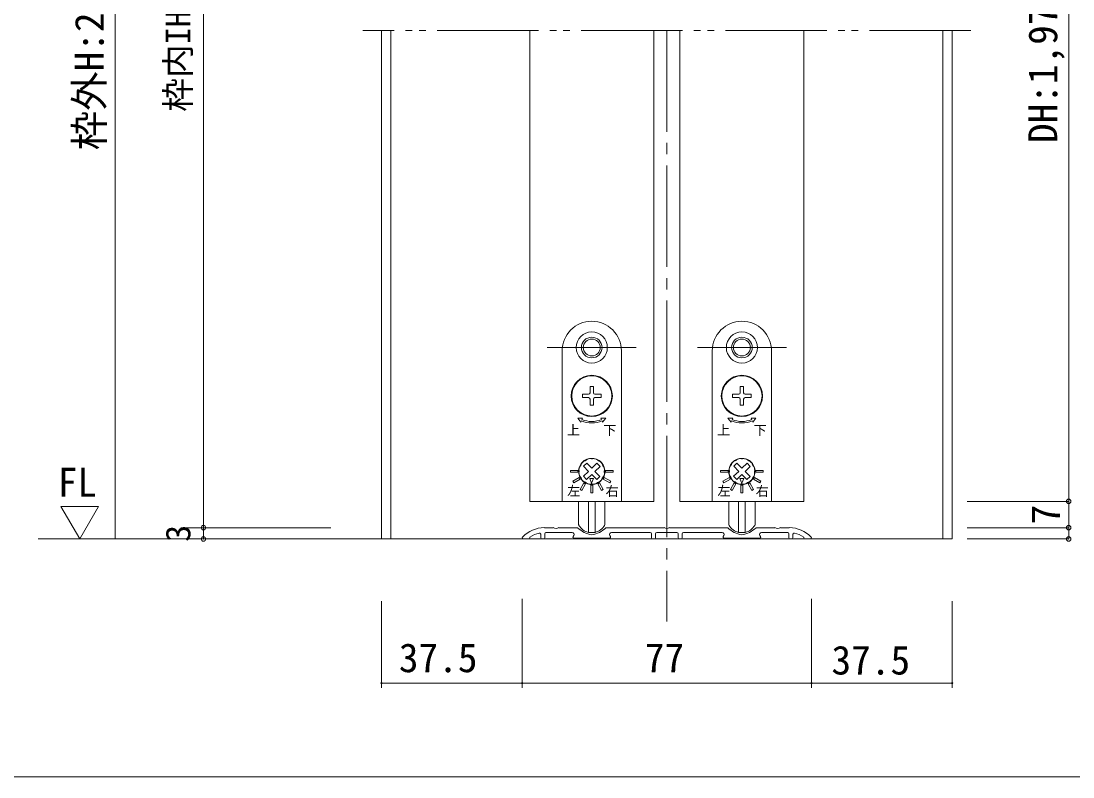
# Model space of a CAD drawing. Units: millimetres on the paper, enlarged 10 times, with parts at other scales. Extents: x -2000 to 2000, y -1385 to 1385.
# Drawn here: x -1405 to -471, y -68 to 604 of the extents above; entities that cross this region are included whole.
import ezdxf
from ezdxf.enums import TextEntityAlignment as Align

# ---------------------------------------------------------------- set-up
doc = ezdxf.new("R2010")
doc.units = ezdxf.units.MM
doc.header["$LTSCALE"] = 10
doc.header["$PDMODE"] = 32
doc.header["$PDSIZE"] = 4
for name, pattern in [('CHAIN2', [12, 9, -1, 1, -1]), ('DOUBLE_CHAIN2', [12.8, 9, -1, 0.6, -0.6, 0.6, -1]), ('USER1', [19.05, 12.7, -6.35])]:
    doc.linetypes.add(name, pattern=pattern)
for name, color, linetype, lineweight in [('1-0_H-SYM', 7, 'Continuous', 20), ('1-1_0', 7, 'Continuous', 20), ('2-0_18', 7, 'Continuous', 18)]:
    doc.layers.add(name, color=color, linetype=linetype, lineweight=lineweight)
doc.styles.add('ＭＳ ゴシック', font='')
doc.styles.get('ＭＳ ゴシック').set_extended_font_data('MS Gothic')

msp = doc.modelspace()

# ---------------------------------------------------------------- linework, layer by layer
at = {"layer": '1-0_H-SYM'}
msp.add_line((380, -67.5), (-1950, -67.5), dxfattribs=at)
msp.add_line((380, -67.5), (-1950, -67.5), dxfattribs=at)
msp.add_lwpolyline([(380, -67.5), (-1950, -67.5), (-1950, 1335)], dxfattribs=at)
msp.add_lwpolyline([(380, -67.5), (-1950, -67.5), (-1950, 1335)], dxfattribs=at)
at = {"layer": '1-1_0'}
msp.add_lwpolyline([(380, -67.5), (-1950, -67.5), (-1950, 1335)], dxfattribs=at)
at = {"layer": '2-0_18', "color": 4, "lineweight": 9}
for p, q in [((-1321.53, 1087.75), (-1321.53, 143.93)), ((-1243.19, 967.75), (-1243.19, 153.93)), ((-1369.71, 172.62), (-1353.01, 143.93)), ((-1336.52, 172.62), (-1369.71, 172.62)), ((-1353.01, 143.93), (-1336.52, 172.62)), ((-474.97, 177.27), (-565.11, 177.27)), ((-474.97, 177.27), (-474.97, 143.93)), ((-1263.19, 153.93), (-1130.11, 153.93)), ((-1243.19, 153.93), (-1243.19, 143.93)), ((-474.97, 153.93), (-565.11, 153.93)), ((-1085.11, 143.93), (-1389.86, 143.93)), ((-1263.19, 143.93), (-1130.11, 143.93)), ((-474.97, 143.93), (-565.11, 143.93))]:
    msp.add_line(p, q, dxfattribs=at)
at = {"layer": '2-0_18', "linetype": 'DOUBLE_CHAIN2', "lineweight": 20}
msp.add_line((-561.78, 595.6), (-1101.78, 595.6), dxfattribs=at)
at = {"layer": '2-0_18', "lineweight": 20}
for p, q in [((-1085.11, 595.6), (-1085.11, 143.93)), ((-1076.78, 595.6), (-1076.78, 143.93)), ((-953.44, 595.6), (-953.44, 177.27)), ((-843.44, 595.6), (-843.44, 177.27)), ((-820.11, 595.6), (-820.11, 177.27)), ((-710.11, 595.6), (-710.11, 177.27)), ((-586.78, 595.6), (-586.78, 143.93)), ((-578.44, 595.6), (-578.44, 143.93)), ((-953.44, 177.27), (-843.44, 177.27)), ((-820.11, 177.27), (-710.11, 177.27)), ((-578.45, 143.93), (-1085.11, 143.93)), ((-703.44, 143.93), (-578.44, 143.93)), ((-1085.11, 88.51), (-1085.11, 11.62)), ((-960.11, 90.6), (-960.11, 11.62)), ((-703.44, 90.6), (-703.44, 11.62)), ((-578.44, 88.51), (-578.44, 11.62)), ((-1085.11, 15.79), (-960.11, 15.79)), ((-960.11, 15.79), (-703.44, 15.79)), ((-703.44, 15.79), (-578.44, 15.79))]:
    msp.add_line(p, q, dxfattribs=at)
at = {"layer": '2-0_18', "color": 4, "linetype": 'CHAIN2', "lineweight": 9}
msp.add_line((-831.78, 595.6), (-831.78, 70.6), dxfattribs=at)
at = {"layer": '2-0_18', "color": 2, "linetype": 'USER1'}
for p, q in [((-937.94, 313.93), (-858.94, 313.93)), ((-804.61, 313.93), (-725.61, 313.93))]:
    msp.add_line(p, q, dxfattribs=at)
at = {"layer": '2-0_18'}
for p, q in [((-924.78, 310.93), (-924.78, 177.27)), ((-872.11, 177.27), (-872.11, 310.93)), ((-791.44, 310.93), (-791.44, 177.27)), ((-738.78, 177.27), (-738.78, 310.93)), ((-896.94, 279.27), (-899.94, 279.27)), ((-899.94, 273.77), (-899.94, 279.27)), ((-896.94, 273.77), (-896.94, 279.27)), ((-890.11, 272.43), (-895.61, 272.43)), ((-890.11, 272.43), (-890.11, 269.43)), ((-763.61, 279.27), (-766.61, 279.27)), ((-766.61, 273.77), (-766.61, 279.27)), ((-763.61, 273.77), (-763.61, 279.27)), ((-756.78, 272.43), (-762.28, 272.43)), ((-756.78, 272.43), (-756.78, 269.43)), ((-901.28, 269.43), (-906.78, 269.43)), ((-899.94, 262.6), (-899.94, 268.1)), ((-896.94, 262.6), (-899.94, 262.6)), ((-896.94, 262.6), (-896.94, 268.1)), ((-890.11, 269.43), (-895.61, 269.43)), ((-767.94, 269.43), (-773.44, 269.43)), ((-766.61, 262.6), (-766.61, 268.1)), ((-763.61, 262.6), (-766.61, 262.6)), ((-763.61, 262.6), (-763.61, 268.1)), ((-756.78, 269.43), (-762.28, 269.43)), ((-901.27, 203.97), (-905.69, 208.5)), ((-898.41, 206.76), (-893.88, 211.18)), ((-767.94, 203.97), (-772.36, 208.5)), ((-765.07, 206.76), (-760.54, 211.18)), ((-905.8, 199.54), (-901.27, 203.97)), ((-903.01, 196.68), (-905.8, 199.54)), ((-903.01, 196.68), (-898.48, 201.1)), ((-894.05, 196.57), (-898.48, 201.1)), ((-891.19, 199.36), (-894.05, 196.57)), ((-772.47, 199.54), (-767.94, 203.97)), ((-769.68, 196.68), (-772.47, 199.54)), ((-769.68, 196.68), (-765.14, 201.1)), ((-760.72, 196.57), (-765.14, 201.1)), ((-757.86, 199.36), (-760.72, 196.57)), ((-924.78, 177.27), (-872.11, 177.27)), ((-910.11, 156.82), (-910.11, 177.27)), ((-901.36, 177.27), (-901.36, 149.75)), ((-895.53, 177.27), (-895.53, 149.75)), ((-886.78, 177.27), (-886.78, 156.82)), ((-791.44, 177.27), (-738.78, 177.27)), ((-776.78, 156.82), (-776.78, 177.27)), ((-768.03, 177.27), (-768.03, 149.75)), ((-762.19, 177.27), (-762.19, 149.75)), ((-753.44, 177.27), (-753.44, 156.82)), ((-940.49, 153.93), (-932.61, 153.93)), ((-939.11, 149.6), (-915.84, 149.6)), ((-930.44, 149.6), (-915.84, 149.6)), ((-910.94, 153.93), (-927.61, 153.93)), ((-901.36, 149.75), (-895.53, 149.75)), ((-885.94, 153.93), (-834.28, 153.93)), ((-846.44, 149.6), (-881.05, 149.6)), ((-822.78, 149.6), (-840.78, 149.6)), ((-829.28, 153.93), (-777.61, 153.93)), ((-817.11, 149.6), (-782.51, 149.6)), ((-768.03, 149.75), (-762.19, 149.75)), ((-752.61, 153.93), (-735.95, 153.93)), ((-724.45, 149.6), (-747.71, 149.6)), ((-723.06, 153.93), (-730.95, 153.93)), ((-959.11, 143.93), (-954.44, 143.93)), ((-953.44, 144.93), (-953.44, 145.46)), ((-943.78, 148.16), (-943.78, 144.93)), ((-942.78, 143.93), (-941.11, 143.93)), ((-940.11, 144.93), (-940.11, 148.6)), ((-914.98, 146.1), (-914.4, 147.1)), ((-914.11, 144.6), (-898.44, 144.6)), ((-882.78, 144.6), (-898.44, 144.6)), ((-881.91, 146.1), (-882.49, 147.1)), ((-845.44, 148.6), (-845.44, 144.93)), ((-844.44, 143.93), (-842.78, 143.93)), ((-841.78, 144.93), (-841.78, 148.6)), ((-821.78, 144.93), (-821.78, 148.6)), ((-819.11, 143.93), (-820.78, 143.93)), ((-818.11, 148.6), (-818.11, 144.93)), ((-781.64, 146.1), (-781.07, 147.1)), ((-780.78, 144.6), (-765.11, 144.6)), ((-749.45, 144.6), (-765.11, 144.6)), ((-748.58, 146.1), (-749.16, 147.1)), ((-723.45, 144.93), (-723.45, 148.6)), ((-720.78, 143.93), (-722.45, 143.93)), ((-719.78, 148.16), (-719.78, 144.93)), ((-710.11, 144.93), (-710.11, 145.46)), ((-704.45, 143.93), (-709.11, 143.93))]:
    msp.add_line(p, q, dxfattribs=at)
at = {"layer": '2-0_18', "color": 4, "lineweight": 9}
msp.add_lwpolyline([(-474.97, 177.27), (-474.97, 941.08), (-474.97, 967.75)], dxfattribs=at)
at = {"layer": '2-0_18'}
for points in [[(-901.28, 272.43), (-906.78, 272.43), (-906.78, 269.43)], [(-767.94, 272.43), (-773.44, 272.43), (-773.44, 269.43)], [(-907.12, 249.99), (-906.61, 251.22), (-910.94, 251.22), (-908.14, 247.53), (-907.63, 248.76)], [(-889.26, 248.76), (-888.75, 247.53), (-885.95, 251.22), (-890.28, 251.22), (-889.77, 249.99)], [(-773.78, 249.99), (-773.27, 251.22), (-777.6, 251.22), (-774.8, 247.53), (-774.29, 248.76)], [(-755.92, 248.76), (-755.41, 247.53), (-752.62, 251.22), (-756.95, 251.22), (-756.44, 249.99)], [(-898.41, 206.76), (-902.83, 211.29), (-905.69, 208.5)], [(-891.19, 199.36), (-895.61, 203.9), (-891.08, 208.32), (-893.88, 211.18)], [(-765.07, 206.76), (-769.5, 211.29), (-772.36, 208.5)], [(-757.86, 199.36), (-762.28, 203.9), (-757.75, 208.32), (-760.54, 211.18)]]:
    msp.add_lwpolyline(points, dxfattribs=at)
for points in [[(-917.44, 203.1), (-910.78, 203.1), (-910.78, 204.77), (-917.44, 204.77)], [(-914.48, 193.71), (-908.71, 197.04), (-909.54, 198.49), (-915.31, 195.15)], [(-898.57, 193.6), (-896.85, 197.58), (-900.19, 197.62)], [(-881.57, 195.15), (-887.34, 198.49), (-888.18, 197.04), (-882.4, 193.71)], [(-879.44, 204.77), (-886.11, 204.77), (-886.11, 203.1), (-879.44, 203.1)], [(-784.11, 203.1), (-777.44, 203.1), (-777.44, 204.77), (-784.11, 204.77)], [(-781.15, 193.71), (-775.37, 197.04), (-776.21, 198.49), (-781.98, 195.15)], [(-765.24, 193.6), (-763.52, 197.58), (-766.85, 197.62)], [(-748.24, 195.15), (-754.01, 198.49), (-754.84, 197.04), (-749.07, 193.71)], [(-746.11, 204.77), (-752.78, 204.77), (-752.78, 203.1), (-746.11, 203.1)], [(-907.22, 187.06), (-903.89, 192.83), (-905.33, 193.67), (-908.66, 187.89)], [(-897.61, 191.6), (-899.28, 191.6), (-899.28, 184.93), (-897.61, 184.93)], [(-888.22, 187.89), (-891.55, 193.67), (-893, 192.83), (-889.66, 187.06)], [(-773.89, 187.06), (-770.55, 192.83), (-772, 193.67), (-775.33, 187.89)], [(-764.28, 191.6), (-765.94, 191.6), (-765.94, 184.93), (-764.28, 184.93)], [(-754.89, 187.89), (-758.22, 193.67), (-759.66, 192.83), (-756.33, 187.06)]]:
    msp.add_lwpolyline(points, close=True, dxfattribs=at)
for centre, radius in [((-898.44, 313.93), 13.83), ((-765.11, 313.93), 13.83), ((-898.44, 313.93), 9.17), ((-898.44, 313.93), 7.5), ((-765.11, 313.93), 9.17), ((-765.11, 313.93), 7.5), ((-898.44, 270.93), 18.33), ((-898.44, 270.93), 17.83), ((-765.11, 270.93), 18.33), ((-765.11, 270.93), 17.83)]:
    msp.add_circle(centre, radius, dxfattribs=at)
at = {"layer": '2-0_18', "lineweight": 20}
msp.add_circle((-1085.11, 15.79), 0.521, dxfattribs=at)
at = {"layer": '2-0_18'}
for centre, radius, start, end in [((-898.44, 310.93), 26.33, 0, 180), ((-765.11, 310.93), 26.33, 0, 180), ((-901.28, 273.77), 1.33, 270, 360), ((-895.61, 273.77), 1.33, 180, 270), ((-767.94, 273.77), 1.33, 270, 360), ((-762.28, 273.77), 1.33, 180, 270), ((-901.28, 268.1), 1.33, 360, 90), ((-895.61, 268.1), 1.33, 90, 180), ((-767.94, 268.1), 1.33, 360, 90), ((-762.28, 268.1), 1.33, 90, 180), ((-898.44, 270.93), 24, 247.5, 292.5), ((-898.44, 270.93), 22.67, 247.5, 292.5), ((-765.11, 270.93), 24, 247.5, 292.5), ((-765.11, 270.93), 22.67, 247.5, 292.5), ((-898.44, 203.93), 11.67, 98.90298, 201.09702), ((-900.99, 211.69), 3.33, 108.17431, 138.71996), ((-898.44, 203.93), 11.5, 100.42431, 108.17431), ((-899.92, 211.96), 3.33, 69.87866, 100.42431), ((-899.89, 213.15), 2.33, 72.61143, 98.90298), ((-898.44, 217.77), 2.5, 252.61143, 287.38857), ((-898.44, 203.93), 11.17, 86.90028, 91.69834), ((-896.77, 211.93), 3.33, 78.17431, 108.71996), ((-897, 213.15), 2.33, 81.09702, 107.38857), ((-898.44, 203.93), 11.67, 338.90298, 81.09702), ((-898.44, 203.93), 11.5, 70.42431, 78.17431), ((-765.11, 203.93), 11.67, 98.90298, 201.09702), ((-767.66, 211.69), 3.33, 108.17431, 138.71996), ((-765.11, 203.93), 11.5, 100.42431, 108.17431), ((-766.59, 211.96), 3.33, 69.87866, 100.42431), ((-766.55, 213.15), 2.33, 72.61143, 98.90298), ((-765.11, 217.77), 2.5, 252.61143, 287.38857), ((-765.11, 203.93), 11.17, 86.90028, 91.69834), ((-763.44, 211.93), 3.33, 78.17431, 108.71996), ((-763.66, 213.15), 2.33, 81.09702, 107.38857), ((-765.11, 203.93), 11.67, 338.90298, 81.09702), ((-765.11, 203.93), 11.5, 70.42431, 78.17431), ((-906.44, 205.61), 3.33, 168.17431, 198.71996), ((-898.44, 203.93), 11.5, 160.42431, 168.17431), ((-906.14, 206.67), 3.33, 129.87866, 160.42431), ((-898.44, 203.93), 11.17, 146.90028, 151.69834), ((-904.53, 209.38), 3.33, 138.17431, 168.71996), ((-898.44, 203.93), 11.5, 130.42431, 138.17431), ((-903.74, 210.15), 3.33, 99.87866, 130.42431), ((-898.44, 203.93), 11.17, 116.90028, 121.69834), ((-895.71, 211.63), 3.33, 39.87866, 70.42431), ((-898.44, 203.93), 11.17, 56.90028, 61.69834), ((-893, 210.02), 3.33, 48.17431, 78.71996), ((-898.44, 203.93), 11.5, 40.42431, 48.17431), ((-892.23, 209.23), 3.33, 9.87866, 40.42431), ((-898.44, 203.93), 11.17, 26.90028, 31.69834), ((-890.68, 206.48), 3.33, 18.17431, 48.71996), ((-898.44, 203.93), 11.5, 10.42431, 18.17431), ((-890.41, 205.41), 3.33, 339.87866, 10.42431), ((-773.1, 205.61), 3.33, 168.17431, 198.71996), ((-765.11, 203.93), 11.5, 160.42431, 168.17431), ((-772.8, 206.67), 3.33, 129.87866, 160.42431), ((-765.11, 203.93), 11.17, 146.90028, 151.69834), ((-771.19, 209.38), 3.33, 138.17431, 168.71996), ((-765.11, 203.93), 11.5, 130.42431, 138.17431), ((-770.4, 210.15), 3.33, 99.87866, 130.42431), ((-765.11, 203.93), 11.17, 116.90028, 121.69834), ((-762.37, 211.63), 3.33, 39.87866, 70.42431), ((-765.11, 203.93), 11.17, 56.90028, 61.69834), ((-759.66, 210.02), 3.33, 48.17431, 78.71996), ((-765.11, 203.93), 11.5, 40.42431, 48.17431), ((-758.89, 209.23), 3.33, 9.87866, 40.42431), ((-765.11, 203.93), 11.17, 26.90028, 31.69834), ((-757.35, 206.48), 3.33, 18.17431, 48.71996), ((-765.11, 203.93), 11.5, 10.42431, 18.17431), ((-757.08, 205.41), 3.33, 339.87866, 10.42431), ((-906.47, 202.45), 3.33, 159.87866, 190.42431), ((-898.44, 203.93), 11.5, 190.42431, 198.17431), ((-898.44, 203.93), 11.17, 176.90028, 181.69834), ((-906.2, 201.39), 3.33, 198.17431, 228.71996), ((-907.15, 200.57), 2.33, 201.09702, 227.38857), ((-910.42, 197.02), 2.5, 12.61143, 47.38857), ((-898.44, 203.93), 11.17, 206.90028, 211.69834), ((-905.71, 198.07), 2.33, 192.61143, 218.90298), ((-904.66, 198.64), 3.33, 189.87866, 220.42431), ((-898.44, 203.93), 11.67, 218.90298, 321.09702), ((-898.44, 203.93), 11.5, 220.42431, 228.17431), ((-898.44, 203.93), 11.5, 310.42431, 318.17431), ((-892.36, 198.49), 3.33, 318.17431, 348.71996), ((-891.18, 198.07), 2.33, 321.09702, 347.38857), ((-898.44, 203.93), 11.17, 326.90028, 331.69834), ((-886.46, 197.02), 2.5, 132.61143, 167.38857), ((-890.75, 201.2), 3.33, 309.87866, 340.42431), ((-889.73, 200.57), 2.33, 312.61143, 338.90298), ((-898.44, 203.93), 11.5, 340.42431, 348.17431), ((-898.44, 203.93), 11.17, 356.90028, 1.69834), ((-890.45, 202.26), 3.33, 348.17431, 18.71996), ((-773.14, 202.45), 3.33, 159.87866, 190.42431), ((-765.11, 203.93), 11.5, 190.42431, 198.17431), ((-765.11, 203.93), 11.17, 176.90028, 181.69834), ((-772.87, 201.39), 3.33, 198.17431, 228.71996), ((-773.82, 200.57), 2.33, 201.09702, 227.38857), ((-777.09, 197.02), 2.5, 12.61143, 47.38857), ((-765.11, 203.93), 11.17, 206.90028, 211.69834), ((-772.37, 198.07), 2.33, 192.61143, 218.90298), ((-771.33, 198.64), 3.33, 189.87866, 220.42431), ((-765.11, 203.93), 11.67, 218.90298, 321.09702), ((-765.11, 203.93), 11.5, 220.42431, 228.17431), ((-765.11, 203.93), 11.5, 310.42431, 318.17431), ((-759.02, 198.49), 3.33, 318.17431, 348.71996), ((-757.85, 198.07), 2.33, 321.09702, 347.38857), ((-765.11, 203.93), 11.17, 326.90028, 331.69834), ((-753.13, 197.02), 2.5, 132.61143, 167.38857), ((-757.41, 201.2), 3.33, 309.87866, 340.42431), ((-756.4, 200.57), 2.33, 312.61143, 338.90298), ((-765.11, 203.93), 11.5, 340.42431, 348.17431), ((-765.11, 203.93), 11.17, 356.90028, 1.69834), ((-757.12, 202.26), 3.33, 348.17431, 18.71996), ((-903.89, 197.85), 3.33, 228.17431, 258.71996), ((-898.44, 203.93), 11.17, 236.90028, 241.69834), ((-901.18, 196.24), 3.33, 219.87866, 250.42431), ((-898.44, 203.93), 11.5, 250.42431, 258.17431), ((-900.12, 195.94), 3.33, 258.17431, 288.71996), ((-898.44, 203.93), 11.17, 266.90028, 271.69834), ((-896.96, 195.9), 3.33, 249.87866, 280.42431), ((-898.44, 203.93), 11.5, 280.42431, 288.17431), ((-895.9, 196.17), 3.33, 288.17431, 318.71996), ((-898.44, 203.93), 11.17, 296.90028, 301.69834), ((-893.15, 197.72), 3.33, 279.87866, 310.42431), ((-770.56, 197.85), 3.33, 228.17431, 258.71996), ((-765.11, 203.93), 11.17, 236.90028, 241.69834), ((-767.85, 196.24), 3.33, 219.87866, 250.42431), ((-765.11, 203.93), 11.5, 250.42431, 258.17431), ((-766.78, 195.94), 3.33, 258.17431, 288.71996), ((-765.11, 203.93), 11.17, 266.90028, 271.69834), ((-763.63, 195.9), 3.33, 249.87866, 280.42431), ((-765.11, 203.93), 11.5, 280.42431, 288.17431), ((-762.56, 196.17), 3.33, 288.17431, 318.71996), ((-765.11, 203.93), 11.17, 296.90028, 301.69834), ((-759.81, 197.72), 3.33, 279.87866, 310.42431), ((-940.49, 127.27), 26.67, 90, 136.50339), ((-939.11, 148.6), 1, 90, 180), ((-930.11, 158.29), 5.02, 240.13717, 299.86283), ((-915.84, 147.93), 1.67, 330, 90), ((-895.43, 169.05), 21.67, 224.26307, 261.9973), ((-908.44, 156.82), 1.67, 180, 210.56067), ((-898.4, 162.75), 13.33, 210.56067, 257.16143), ((-901.46, 169.05), 21.67, 278.0027, 315.73693), ((-898.49, 162.75), 13.33, 282.83857, 329.43933), ((-888.44, 156.82), 1.67, 329.43933, 360), ((-881.05, 147.93), 1.67, 90, 210), ((-846.44, 148.6), 1, 0, 90), ((-840.78, 148.6), 1, 90, 180), ((-831.78, 158.29), 5.02, 240.13717, 299.86283), ((-822.78, 148.6), 1, 0, 90), ((-817.11, 148.6), 1, 90, 180), ((-782.51, 147.93), 1.67, 330, 90), ((-762.1, 169.05), 21.67, 224.26307, 261.9973), ((-775.11, 156.82), 1.67, 180, 210.56067), ((-765.06, 162.75), 13.33, 210.56067, 257.16143), ((-768.13, 169.05), 21.67, 278.0027, 315.73693), ((-765.16, 162.75), 13.33, 282.83857, 329.43933), ((-755.11, 156.82), 1.67, 329.43933, 360), ((-747.71, 147.93), 1.67, 90, 210), ((-733.45, 158.29), 5.02, 240.13717, 299.86283), ((-724.45, 148.6), 1, 0, 90), ((-723.06, 127.27), 26.67, 43.49661, 90), ((-959.11, 144.93), 1, 136.50339, 270), ((-954.44, 144.93), 1, 270, 0), ((-940.49, 127.27), 22.33, 101.58901, 125.44735), ((-944.78, 148.16), 1, 0, 101.58901), ((-942.78, 144.93), 1, 180, 270), ((-941.11, 144.93), 1, 270, 0), ((-914.11, 145.6), 1, 150, 270), ((-882.78, 145.6), 1, 270, 30), ((-844.44, 144.93), 1, 180, 270), ((-842.78, 144.93), 1, 270, 0), ((-820.78, 144.93), 1, 180, 270), ((-819.11, 144.93), 1, 270, 0), ((-780.78, 145.6), 1, 150, 270), ((-749.45, 145.6), 1, 270, 30), ((-722.45, 144.93), 1, 180, 270), ((-720.78, 144.93), 1, 270, 0), ((-718.78, 148.16), 1, 78.41099, 180), ((-723.06, 127.27), 22.33, 54.55265, 78.41099), ((-709.11, 144.93), 1, 180, 270), ((-704.45, 144.93), 1, 270, 43.49661)]:
    msp.add_arc(centre, radius, start, end, dxfattribs=at)
at = {"layer": '2-0_18', "lineweight": 20}
for centre, start, end in [((-960.11, 15.79), 0, 180), ((-960.11, 15.79), 180, 0), ((-703.44, 15.79), 0, 180), ((-703.44, 15.79), 180, 0), ((-578.44, 15.79), 0, 180), ((-578.44, 15.79), 180, 0)]:
    msp.add_arc(centre, 0.521, start, end, dxfattribs=at)
at = {"layer": '2-0_18', "color": 4}
for p in [(-474.97, 177.27), (-1243.19, 153.93), (-474.97, 153.93), (-1243.19, 143.93), (-474.97, 143.93)]:
    msp.add_point(p, dxfattribs=at)

# ---------------------------------------------------------------- texts
at = {"layer": '2-0_18', "style": 'ＭＳ ゴシック'}
for s, height, p in [('枠内IH:1,985', 21.99, (-1248.19, 523.34)), ('枠外H:2,024', 25.66, (-1324.03, 489.18)), ('DH:1,970', 25.66, (-477.47, 495.51)), ('7', 25.66, (-474.97, 156.85)), ('3', 21.99, (-1248.19, 141.43))]:
    msp.add_text(s, height=height, rotation=90, dxfattribs=at).set_placement(p, align=Align.BOTTOM_LEFT)
for s, height, p in [('上', 8.55, (-920.52, 233.87)), ('下', 8.55, (-888.2, 233.62)), ('上', 8.55, (-787.19, 233.87)), ('下', 8.55, (-754.86, 233.62)), ('FL', 25.66, (-1372.67, 173.73)), ('左', 8.55, (-920.21, 179.69)), ('右', 8.55, (-886.23, 179.61)), ('左', 8.55, (-786.87, 179.69)), ('右', 8.55, (-752.9, 179.61)), ('37.5', 25.66, (-1069.71, 17.87)), ('77', 25.66, (-851.33, 17.87)), ('37.5', 25.66, (-685.61, 15.79))]:
    msp.add_text(s, height=height, dxfattribs=at).set_placement(p, align=Align.BOTTOM_LEFT)

doc.saveas('drawing.dxf')
